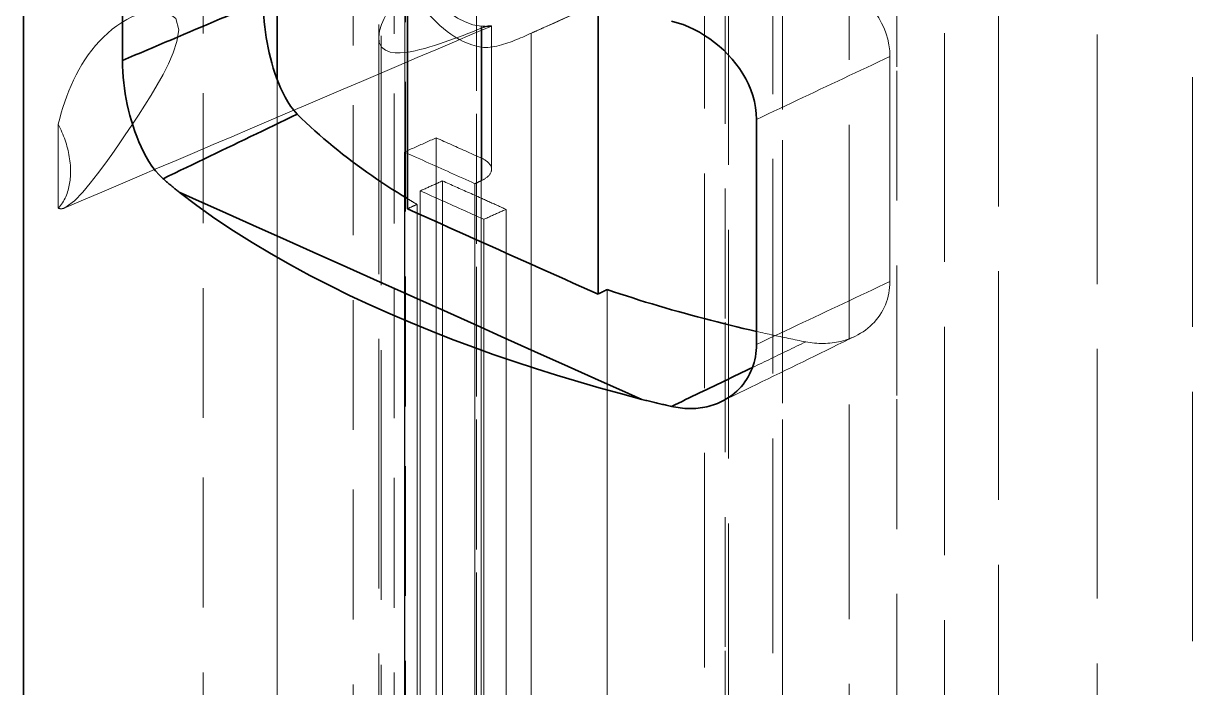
# Model space of a CAD drawing. Header units: millimetres. Extents: x 10 to 410, y 10 to 287.
# Drawn here: x 304.009 to 308.51, y 185.862 to 188.42 of the extents above; entities that cross this region are included whole.
import ezdxf

# ---------------------------------------------------------------- set-up
doc = ezdxf.new("R2010")
doc.units = ezdxf.units.MM
doc.linetypes.add('DASHED', pattern=[0.75, 0.5, -0.25])
doc.layers.add('HIDDEN', color=8, linetype='DASHED', lineweight=18)
doc.layers.add('VISIBLE', color=7, linetype='CONTINUOUS', lineweight=35)

msp = doc.modelspace()

# ---------------------------------------------------------------- linework, layer by layer
at = {"layer": 'HIDDEN'}
for points in [[(305.4804, 178.0663), (305.4804, 179.546), (305.4804, 181.0258), (305.4804, 182.5056), (305.4804, 183.9854), (305.4804, 185.4651), (305.4804, 186.9449), (305.4804, 188.4247), (305.4804, 189.9044), (305.4804, 191.3842), (305.4804, 192.864), (305.4804, 194.3437), (305.4804, 195.8235), (305.4804, 197.3033), (305.4804, 198.783), (305.4804, 200.2628), (305.4804, 201.7426), (305.4804, 203.2224), (305.4804, 204.7021), (305.4804, 206.1819), (305.4804, 207.6617), (305.4804, 209.1414), (305.4804, 210.6212), (305.4804, 212.101)], [(305.4368, 178.0211), (305.4368, 179.5009), (305.4368, 180.9807), (305.4368, 182.4604), (305.4368, 183.9402), (305.4368, 185.42), (305.4368, 186.8997), (305.4368, 188.3795), (305.4368, 189.8593), (305.4368, 191.339), (305.4368, 192.8188), (305.4368, 194.2986), (305.4368, 195.7784), (305.4368, 197.2581), (305.4368, 198.7379), (305.4368, 200.2177), (305.4368, 201.6974), (305.4368, 203.1772), (305.4368, 204.657), (305.4368, 206.1367), (305.4368, 207.6165), (305.4368, 209.0963), (305.4368, 210.576), (305.4368, 212.0558)], [(305.2787, 177.976), (305.2787, 179.4557), (305.2787, 180.9355), (305.2787, 182.4153), (305.2787, 183.895), (305.2787, 185.3748), (305.2787, 186.8546), (305.2787, 188.3343), (305.2787, 189.8141), (305.2787, 191.2939), (305.2787, 192.7737), (305.2787, 194.2534), (305.2787, 195.7332), (305.2787, 197.213), (305.2787, 198.6927), (305.2787, 200.1725), (305.2787, 201.6523), (305.2787, 203.132), (305.2787, 204.6118), (305.2787, 206.0916), (305.2787, 207.5713), (305.2787, 209.0511), (305.2787, 210.5309), (305.2787, 212.0107)], [(305.4773, 177.9773), (305.4773, 179.4571), (305.4773, 180.9368), (305.4773, 182.4166), (305.4773, 183.8964), (305.4773, 185.3762), (305.4773, 186.8559), (305.4773, 188.3357), (305.4773, 189.8155), (305.4773, 191.2952), (305.4773, 192.775), (305.4773, 194.2548), (305.4773, 195.7345), (305.4773, 197.2143), (305.4773, 198.6941), (305.4773, 200.1738), (305.4773, 201.6536), (305.4773, 203.1334), (305.4773, 204.6132), (305.4773, 206.0929), (305.4773, 207.5727), (305.4773, 209.0525), (305.4773, 210.5322), (305.4773, 212.012)], [(304.7013, 176.5424), (304.7013, 178.0222), (304.7013, 179.502), (304.7013, 180.9817), (304.7013, 182.4615), (304.7013, 183.9413), (304.7013, 185.4211), (304.7013, 186.9008), (304.7013, 188.3806), (304.7013, 189.8604), (304.7013, 191.3401), (304.7013, 192.8199), (304.7013, 194.2997), (304.7013, 195.7794), (304.7013, 197.2592), (304.7013, 198.739), (304.7013, 200.2187), (304.7013, 201.6985), (304.7013, 203.1783), (304.7013, 204.6581), (304.7013, 206.1378), (304.7013, 207.6176), (304.7013, 209.0974), (304.7013, 210.5771)], [(306.7108, 178.4316), (306.7108, 179.6962), (306.7108, 180.9607), (306.7108, 182.2252), (306.7108, 183.4898), (306.7108, 184.7543), (306.7108, 186.0188), (306.7108, 187.2833), (306.7108, 188.5479), (306.7108, 189.8124), (306.7108, 191.0769), (306.7108, 192.3415), (306.7108, 193.606), (306.7108, 194.8705), (306.7108, 196.1351), (306.7108, 197.3996), (306.7108, 198.6641), (306.7108, 199.9286), (306.7108, 201.1932), (306.7108, 202.4577), (306.7108, 203.7222), (306.7108, 204.9868), (306.7108, 206.2513), (306.7108, 207.5158)], [(307.3714, 178.1358), (307.3714, 179.4003), (307.3714, 180.6648), (307.3714, 181.9293), (307.3714, 183.1939), (307.3714, 184.4584), (307.3714, 185.7229), (307.3714, 186.9875), (307.3714, 188.252), (307.3714, 189.5165), (307.3714, 190.7811), (307.3714, 192.0456), (307.3714, 193.3101), (307.3714, 194.5746), (307.3714, 195.8392), (307.3714, 197.1037), (307.3714, 198.3682), (307.3714, 199.6328), (307.3714, 200.8973), (307.3714, 202.1618), (307.3714, 203.4264), (307.3714, 204.6909), (307.3714, 205.9554), (307.3714, 207.2199)], [(308.143, 179.4017), (308.143, 180.6124), (308.143, 181.8231), (308.143, 183.0338), (308.143, 184.2446), (308.143, 185.4553), (308.143, 186.666), (308.143, 187.8767), (308.143, 189.0874), (308.143, 190.2982), (308.143, 191.5089), (308.143, 192.7196), (308.143, 193.9303), (308.143, 195.1411), (308.143, 196.3518), (308.143, 197.5625), (308.143, 198.7732), (308.143, 199.9839), (308.143, 201.1947), (308.143, 202.4054), (308.143, 203.6161), (308.143, 204.8268), (308.143, 206.0375), (308.143, 207.2483)], [(308.51, 179.2373), (308.51, 180.448), (308.51, 181.6588), (308.51, 182.8695), (308.51, 184.0802), (308.51, 185.2909), (308.51, 186.5016), (308.51, 187.7124), (308.51, 188.9231), (308.51, 190.1338), (308.51, 191.3445), (308.51, 192.5552), (308.51, 193.766), (308.51, 194.9767), (308.51, 196.1874), (308.51, 197.3981), (308.51, 198.6088), (308.51, 199.8196), (308.51, 201.0303), (308.51, 202.241), (308.51, 203.4517), (308.51, 204.6624), (308.51, 205.8732), (308.51, 207.0839)], [(305.3776, 178.2295), (305.3776, 179.4402), (305.3776, 180.6509), (305.3776, 181.8617), (305.3776, 183.0724), (305.3776, 184.2831), (305.3776, 185.4938), (305.3776, 186.7045), (305.3776, 187.9153), (305.3776, 189.126), (305.3776, 190.3367), (305.3776, 191.5474), (305.3776, 192.7581), (305.3776, 193.9689), (305.3776, 195.1796), (305.3776, 196.3903), (305.3776, 197.601), (305.3776, 198.8117), (305.3776, 200.0225), (305.3776, 201.2332), (305.3776, 202.4439), (305.3776, 203.6546), (305.3776, 204.8653), (305.3776, 206.0761)], [(305.387, 206.0719), (305.387, 204.8612), (305.387, 203.6505), (305.387, 202.4397), (305.387, 201.229), (305.387, 200.0183), (305.387, 198.8076), (305.387, 197.5969), (305.387, 196.3861), (305.387, 195.1754), (305.387, 193.9647), (305.387, 192.754), (305.387, 191.5433), (305.387, 190.3325), (305.387, 189.1218), (305.387, 187.9111), (305.387, 186.7004), (305.387, 185.4897), (305.387, 184.2789), (305.387, 183.0682), (305.387, 181.8575), (305.387, 180.6468), (305.387, 179.4361), (305.387, 178.2253)], [(306.9315, 204.8631), (306.9315, 203.7869), (306.9315, 202.7107), (306.9315, 201.6345), (306.9315, 200.5583), (306.9315, 199.4821), (306.9315, 198.4059), (306.9315, 197.3297), (306.9315, 196.2535), (306.9315, 195.1774), (306.9315, 194.1012), (306.9315, 193.025), (306.9315, 191.9488), (306.9315, 190.8726), (306.9315, 189.7964), (306.9315, 188.7202), (306.9315, 187.644), (306.9315, 186.5678), (306.9315, 185.4916), (306.9315, 184.4154), (306.9315, 183.3392), (306.9315, 182.263), (306.9315, 181.1868), (306.9315, 180.1106)], [(307.1884, 179.9955), (307.1884, 181.0717), (307.1884, 182.1479), (307.1884, 183.2241), (307.1884, 184.3003), (307.1884, 185.3765), (307.1884, 186.4527), (307.1884, 187.5289), (307.1884, 188.6051), (307.1884, 189.6813), (307.1884, 190.7575), (307.1884, 191.8337), (307.1884, 192.9099), (307.1884, 193.9861), (307.1884, 195.0623), (307.1884, 196.1385), (307.1884, 197.2147), (307.1884, 198.2909), (307.1884, 199.3671), (307.1884, 200.4433), (307.1884, 201.5195), (307.1884, 202.5957), (307.1884, 203.6719), (307.1884, 204.7481)], [(306.6309, 204.7348), (306.6309, 203.6586), (306.6309, 202.5824), (306.6309, 201.5062), (306.6309, 200.43), (306.6309, 199.3538), (306.6309, 198.2776), (306.6309, 197.2014), (306.6309, 196.1252), (306.6309, 195.049), (306.6309, 193.9728), (306.6309, 192.8966), (306.6309, 191.8204), (306.6309, 190.7442), (306.6309, 189.668), (306.6309, 188.5918), (306.6309, 187.5157), (306.6309, 186.4395), (306.6309, 185.3633), (306.6309, 184.2871), (306.6309, 183.2109), (306.6309, 182.1347), (306.6309, 181.0585), (306.6309, 179.9823)], [(306.8947, 179.8641), (306.8947, 180.9403), (306.8947, 182.0165), (306.8947, 183.0927), (306.8947, 184.1689), (306.8947, 185.2451), (306.8947, 186.3213), (306.8947, 187.3975), (306.8947, 188.4737), (306.8947, 189.5499), (306.8947, 190.626), (306.8947, 191.7022), (306.8947, 192.7784), (306.8947, 193.8546), (306.8947, 194.9308), (306.8947, 196.007), (306.8947, 197.0832), (306.8947, 198.1594), (306.8947, 199.2356), (306.8947, 200.3118), (306.8947, 201.388), (306.8947, 202.4642), (306.8947, 203.5404), (306.8947, 204.6166)], [(306.9311, 178.2975), (306.9311, 179.4275), (306.9311, 180.5575), (306.9311, 181.6875), (306.9311, 182.8175), (306.9311, 183.9475), (306.9311, 185.0776), (306.9311, 186.2076), (306.9311, 187.3376), (306.9311, 188.4676), (306.9311, 189.5976), (306.9311, 190.7276), (306.9311, 191.8576), (306.9311, 192.9876), (306.9311, 194.1176), (306.9311, 195.2476), (306.9311, 196.3776), (306.9311, 197.5076), (306.9311, 198.6376), (306.9311, 199.7676), (306.9311, 200.8976), (306.9311, 202.0276), (306.9311, 203.1576), (306.9311, 204.2876)], [(306.7231, 204.1945), (306.7231, 203.0645), (306.7231, 201.9345), (306.7231, 200.8045), (306.7231, 199.6745), (306.7231, 198.5445), (306.7231, 197.4145), (306.7231, 196.2845), (306.7231, 195.1545), (306.7231, 194.0245), (306.7231, 192.8945), (306.7231, 191.7645), (306.7231, 190.6345), (306.7231, 189.5045), (306.7231, 188.3745), (306.7231, 187.2444), (306.7231, 186.1144), (306.7231, 184.9844), (306.7231, 183.8544), (306.7231, 182.7244), (306.7231, 181.5944), (306.7231, 180.4644), (306.7231, 179.3344), (306.7231, 178.2044)], [(307.7629, 177.9249), (307.7629, 179.0549), (307.7629, 180.1849), (307.7629, 181.315), (307.7629, 182.445), (307.7629, 183.575), (307.7629, 184.705), (307.7629, 185.835), (307.7629, 186.965), (307.7629, 188.095), (307.7629, 189.225), (307.7629, 190.355), (307.7629, 191.485), (307.7629, 192.615), (307.7629, 193.745), (307.7629, 194.875), (307.7629, 196.005), (307.7629, 197.135), (307.7629, 198.265), (307.7629, 199.395), (307.7629, 200.525), (307.7629, 201.6551), (307.7629, 202.7851), (307.7629, 203.9151)], [(307.5549, 203.8219), (307.5549, 202.6919), (307.5549, 201.5619), (307.5549, 200.4319), (307.5549, 199.3019), (307.5549, 198.1719), (307.5549, 197.0419), (307.5549, 195.9119), (307.5549, 194.7819), (307.5549, 193.6519), (307.5549, 192.5219), (307.5549, 191.3919), (307.5549, 190.2619), (307.5549, 189.1319), (307.5549, 188.0019), (307.5549, 186.8719), (307.5549, 185.7419), (307.5549, 184.6119), (307.5549, 183.4818), (307.5549, 182.3518), (307.5549, 181.2218), (307.5549, 180.0918), (307.5549, 178.9618), (307.5549, 177.8318)], [(305.7539, 185.2176), (305.7539, 185.806), (305.7539, 186.3944), (305.7539, 186.9828), (305.7539, 187.5712), (305.7539, 188.1596), (305.7539, 188.748), (305.7539, 189.3364), (305.7539, 189.9248), (305.7539, 190.5132), (305.7539, 191.1016), (305.7539, 191.69), (305.7539, 192.2784), (305.7539, 192.8668), (305.7539, 193.4552), (305.7539, 194.0436), (305.7539, 194.632), (305.7539, 195.2204), (305.7539, 195.8088), (305.7539, 196.3972), (305.7539, 196.9856), (305.7539, 197.574), (305.7539, 198.1624), (305.7539, 198.7508)], [(305.7711, 188.409), (305.7395, 188.4143), (305.7093, 188.425), (305.6808, 188.4399), (305.6544, 188.4581), (305.6299, 188.4789), (305.6074, 188.5017), (305.5868, 188.5263), (305.568, 188.5523), (305.5511, 188.5796), (305.5361, 188.608), (305.523, 188.6373), (305.5118, 188.6674), (305.5026, 188.6981), (305.4956, 188.7294), (305.491, 188.7612), (305.4889, 188.7932), (305.4896, 188.8253), (305.4936, 188.8571), (305.5013, 188.8883), (305.5133, 188.918), (305.5302, 188.9452), (305.5524, 188.9684), (305.5794, 188.9855)], [(306.8104, 188.9445), (306.8026, 188.9023), (306.7835, 188.8636), (306.7579, 188.8289), (306.7284, 188.7974), (306.6964, 188.7684), (306.6627, 188.7415), (306.6277, 188.7162), (306.5917, 188.6922), (306.5551, 188.6694), (306.5178, 188.6475), (306.4802, 188.6264), (306.4421, 188.606), (306.4038, 188.5861), (306.3652, 188.5667), (306.3265, 188.5477), (306.2875, 188.529), (306.2485, 188.5106), (306.2093, 188.4924), (306.1701, 188.4744), (306.1308, 188.4565), (306.0914, 188.4387), (306.052, 188.421), (306.0126, 188.4033)], [(305.3769, 188.3649), (305.3799, 188.3903), (305.3874, 188.4148), (305.3976, 188.4382), (305.4098, 188.4608), (305.4235, 188.4824), (305.4383, 188.5033), (305.4541, 188.5235), (305.4707, 188.543), (305.488, 188.5619), (305.5059, 188.5802), (305.5243, 188.598), (305.5432, 188.6153), (305.5626, 188.632), (305.5824, 188.6483), (305.6026, 188.6641), (305.6231, 188.6794), (305.6439, 188.6944), (305.665, 188.7089), (305.6864, 188.723), (305.708, 188.7367), (305.7299, 188.75), (305.752, 188.763), (305.7743, 188.7756)], [(306.0126, 188.4033), (306.0469, 188.4187), (306.0811, 188.434), (306.1154, 188.4494), (306.1497, 188.4647), (306.184, 188.48), (306.2182, 188.4954), (306.2525, 188.5107), (306.2868, 188.5261), (306.321, 188.5414), (306.3553, 188.5567), (306.3896, 188.5721), (306.4238, 188.5874), (306.4581, 188.6028), (306.4924, 188.6181), (306.5266, 188.6334), (306.5609, 188.6488), (306.5952, 188.6641), (306.6295, 188.6795), (306.6637, 188.6948), (306.698, 188.7102), (306.7323, 188.7255), (306.7665, 188.7408), (306.8008, 188.7562)], [(307.3449, 188.2921), (307.3439, 188.3144), (307.341, 188.3365), (307.3364, 188.3583), (307.3301, 188.3796), (307.3223, 188.4005), (307.313, 188.4207), (307.3025, 188.4404), (307.2908, 188.4593), (307.2779, 188.4775), (307.2641, 188.495), (307.2493, 188.5116), (307.2337, 188.5275), (307.2173, 188.5426), (307.2001, 188.5568), (307.1823, 188.5702), (307.1639, 188.5827), (307.1448, 188.5943), (307.1253, 188.6049), (307.1052, 188.6146), (307.0847, 188.6232), (307.0637, 188.6308), (307.0424, 188.6373), (307.0208, 188.6426)], [(305.7711, 188.3281), (305.7533, 188.3317), (305.7358, 188.3367), (305.7187, 188.3428), (305.7021, 188.3501), (305.6859, 188.3584), (305.6702, 188.3676), (305.655, 188.3776), (305.6403, 188.3882), (305.6261, 188.3996), (305.6124, 188.4115), (305.5992, 188.424), (305.5864, 188.4369), (305.5742, 188.4503), (305.5624, 188.4642), (305.5511, 188.4784), (305.5402, 188.493), (305.5299, 188.5079), (305.5199, 188.5231), (305.5105, 188.5386), (305.5015, 188.5544), (305.493, 188.5705), (305.4849, 188.5867), (305.4773, 188.6033)], [(305.4773, 177.9773), (305.4773, 178.4393), (305.4773, 178.9013), (305.4773, 179.3633), (305.4773, 179.8253), (305.4773, 180.2873), (305.4773, 180.7493), (305.4773, 181.2113), (305.4773, 181.6733), (305.4773, 182.1353), (305.4773, 182.5973), (305.4773, 183.0593), (305.4773, 183.5213), (305.4773, 183.9833), (305.4773, 184.4453), (305.4773, 184.9073), (305.4773, 185.3693), (305.4773, 185.8313), (305.4773, 186.2933), (305.4773, 186.7553), (305.4773, 187.2173), (305.4773, 187.6793), (305.4773, 188.1413), (305.4773, 188.6033)], [(304.1436, 188.0311), (304.1491, 188.053), (304.1551, 188.0747), (304.1616, 188.0963), (304.1687, 188.1177), (304.1763, 188.1389), (304.1844, 188.1599), (304.1931, 188.1807), (304.2025, 188.2012), (304.2125, 188.2214), (304.2231, 188.2413), (304.2344, 188.2608), (304.2464, 188.2798), (304.2591, 188.2984), (304.2726, 188.3165), (304.2868, 188.334), (304.3018, 188.3508), (304.3175, 188.367), (304.334, 188.3824), (304.3512, 188.3969), (304.3691, 188.4105), (304.3878, 188.4231), (304.4072, 188.4346), (304.4273, 188.4448)], [(304.4273, 188.4448), (304.4701, 188.4611), (304.515, 188.4696), (304.5604, 188.4652), (304.5965, 188.4386), (304.6073, 188.3947), (304.6005, 188.3495), (304.586, 188.306), (304.5675, 188.2641), (304.5467, 188.2233), (304.5244, 188.1832), (304.501, 188.1438), (304.4769, 188.1048), (304.4522, 188.0662), (304.427, 188.0279), (304.4014, 187.9899), (304.3754, 187.9521), (304.3491, 187.9146), (304.3223, 187.8774), (304.295, 187.8407), (304.2669, 187.8045), (304.2375, 187.7693), (304.2059, 187.7361), (304.1689, 187.7094)], [(304.1689, 187.7094), (304.2403, 187.7398), (304.3117, 187.7702), (304.3831, 187.8007), (304.4545, 187.8311), (304.5259, 187.8616), (304.5973, 187.892), (304.6686, 187.9224), (304.74, 187.9529), (304.8114, 187.9833), (304.8828, 188.0137), (304.9542, 188.0442), (305.0256, 188.0746), (305.097, 188.105), (305.1684, 188.1355), (305.2398, 188.1659), (305.3112, 188.1963), (305.3825, 188.2268), (305.4539, 188.2572), (305.5253, 188.2876), (305.5967, 188.3181), (305.6681, 188.3485), (305.7395, 188.3789), (305.8109, 188.4094)], [(305.7743, 188.402), (305.7562, 188.3948), (305.7382, 188.3876), (305.7201, 188.3805), (305.7019, 188.3735), (305.6837, 188.3666), (305.6655, 188.3599), (305.6472, 188.3532), (305.6289, 188.3468), (305.6105, 188.3405), (305.592, 188.3345), (305.5734, 188.3288), (305.5547, 188.3234), (305.5359, 188.3184), (305.517, 188.314), (305.4979, 188.3102), (305.4787, 188.3074), (305.4593, 188.3058), (305.4399, 188.306), (305.4207, 188.3089), (305.4026, 188.3159), (305.3879, 188.3284), (305.3793, 188.3457), (305.3769, 188.3649)], [(305.7711, 188.409), (305.7728, 188.4088), (305.7745, 188.4087), (305.7763, 188.4086), (305.778, 188.4085), (305.7797, 188.4084), (305.7815, 188.4083), (305.7832, 188.4082), (305.785, 188.4082), (305.7867, 188.4081), (305.7884, 188.408), (305.7902, 188.408), (305.7919, 188.408), (305.7936, 188.4079), (305.7954, 188.4079), (305.7971, 188.4079), (305.7988, 188.408), (305.8006, 188.408), (305.8023, 188.4081), (305.8041, 188.4082), (305.8058, 188.4084), (305.8075, 188.4086), (305.8092, 188.4089), (305.8109, 188.4094)], [(305.7711, 187.9014), (305.7711, 187.9235), (305.7711, 187.9456), (305.7711, 187.9676), (305.7711, 187.9897), (305.7711, 188.0118), (305.7711, 188.0338), (305.7711, 188.0559), (305.7711, 188.078), (305.7711, 188.1), (305.7711, 188.1221), (305.7711, 188.1442), (305.7711, 188.1662), (305.7711, 188.1883), (305.7711, 188.2104), (305.7711, 188.2324), (305.7711, 188.2545), (305.7711, 188.2766), (305.7711, 188.2986), (305.7711, 188.3207), (305.7711, 188.3428), (305.7711, 188.3648), (305.7711, 188.3869), (305.7711, 188.409)], [(305.8116, 188.41), (305.8101, 188.4106), (305.8085, 188.4107), (305.8068, 188.4107), (305.8051, 188.4106), (305.8034, 188.4104), (305.8017, 188.4102), (305.8001, 188.4099), (305.7984, 188.4096), (305.7967, 188.4093), (305.7951, 188.4089), (305.7935, 188.4085), (305.7918, 188.4081), (305.7902, 188.4076), (305.7886, 188.4071), (305.787, 188.4066), (305.7854, 188.4061), (305.7838, 188.4056), (305.7822, 188.405), (305.7806, 188.4045), (305.779, 188.4039), (305.7774, 188.4033), (305.7758, 188.4027), (305.7743, 188.402)], [(305.7743, 187.8153), (305.7743, 187.8408), (305.7743, 187.8663), (305.7743, 187.8918), (305.7743, 187.9173), (305.7743, 187.9428), (305.7743, 187.9683), (305.7743, 187.9939), (305.7743, 188.0194), (305.7743, 188.0449), (305.7743, 188.0704), (305.7743, 188.0959), (305.7743, 188.1214), (305.7743, 188.1469), (305.7743, 188.1724), (305.7743, 188.1979), (305.7743, 188.2235), (305.7743, 188.249), (305.7743, 188.2745), (305.7743, 188.3), (305.7743, 188.3255), (305.7743, 188.351), (305.7743, 188.3765), (305.7743, 188.402)], [(305.8109, 188.4094), (305.8109, 188.4094), (305.811, 188.4094), (305.811, 188.4094), (305.811, 188.4094), (305.8111, 188.4095), (305.8111, 188.4095), (305.8112, 188.4095), (305.8112, 188.4095), (305.8112, 188.4095), (305.8113, 188.4096), (305.8113, 188.4096), (305.8113, 188.4096), (305.8114, 188.4096), (305.8114, 188.4097), (305.8114, 188.4097), (305.8115, 188.4097), (305.8115, 188.4097), (305.8115, 188.4098), (305.8115, 188.4098), (305.8116, 188.4098), (305.8116, 188.4099), (305.8116, 188.4099), (305.8116, 188.41)], [(305.8116, 187.8576), (305.8116, 187.8816), (305.8116, 187.9057), (305.8116, 187.9297), (305.8116, 187.9537), (305.8116, 187.9777), (305.8116, 188.0017), (305.8116, 188.0257), (305.8116, 188.0497), (305.8116, 188.0738), (305.8116, 188.0978), (305.8116, 188.1218), (305.8116, 188.1458), (305.8116, 188.1698), (305.8116, 188.1938), (305.8116, 188.2178), (305.8116, 188.2419), (305.8116, 188.2659), (305.8116, 188.2899), (305.8116, 188.3139), (305.8116, 188.3379), (305.8116, 188.3619), (305.8116, 188.3859), (305.8116, 188.41)], [(306.0126, 188.4033), (306.0105, 188.4024), (306.0083, 188.4014), (306.0062, 188.4005), (306.0041, 188.3995), (306.0019, 188.3986), (305.9998, 188.3976), (305.9977, 188.3966), (305.9955, 188.3957), (305.9934, 188.3947), (305.9912, 188.3938), (305.9891, 188.3928), (305.987, 188.3919), (305.9848, 188.3909), (305.9827, 188.39), (305.9806, 188.389), (305.9784, 188.388), (305.9763, 188.3871), (305.9742, 188.3861), (305.972, 188.3852), (305.9699, 188.3842), (305.9677, 188.3833), (305.9656, 188.3823), (305.9635, 188.3814)], [(305.7711, 188.3281), (305.7798, 188.3271), (305.7886, 188.3268), (305.7974, 188.327), (305.8061, 188.3278), (305.8148, 188.3289), (305.8235, 188.3304), (305.8321, 188.3321), (305.8406, 188.3342), (305.8491, 188.3364), (305.8575, 188.3389), (305.8659, 188.3416), (305.8742, 188.3444), (305.8825, 188.3473), (305.8907, 188.3504), (305.8989, 188.3536), (305.9071, 188.3569), (305.9152, 188.3602), (305.9233, 188.3637), (305.9313, 188.3671), (305.9394, 188.3707), (305.9474, 188.3742), (305.9555, 188.3778), (305.9635, 188.3814)], [(305.9635, 177.8443), (305.9635, 178.3024), (305.9635, 178.7605), (305.9635, 179.2187), (305.9635, 179.6768), (305.9635, 180.1349), (305.9635, 180.5931), (305.9635, 181.0512), (305.9635, 181.5093), (305.9635, 181.9675), (305.9635, 182.4256), (305.9635, 182.8838), (305.9635, 183.3419), (305.9635, 183.8), (305.9635, 184.2582), (305.9635, 184.7163), (305.9635, 185.1744), (305.9635, 185.6326), (305.9635, 186.0907), (305.9635, 186.5488), (305.9635, 187.007), (305.9635, 187.4651), (305.9635, 187.9232), (305.9635, 188.3814)], [(305.7711, 187.7467), (305.7711, 187.772), (305.7711, 187.7973), (305.7711, 187.8226), (305.7711, 187.8478), (305.7711, 187.8731), (305.7711, 187.8984), (305.7711, 187.9237), (305.7711, 187.949), (305.7711, 187.9742), (305.7711, 187.9995), (305.7711, 188.0248), (305.7711, 188.0501), (305.7711, 188.0753), (305.7711, 188.1006), (305.7711, 188.1259), (305.7711, 188.1512), (305.7711, 188.1765), (305.7711, 188.2017), (305.7711, 188.227), (305.7711, 188.2523), (305.7711, 188.2776), (305.7711, 188.3028), (305.7711, 188.3281)], [(306.8311, 188.0498), (306.8535, 188.0603), (306.8758, 188.0709), (306.8981, 188.0814), (306.9205, 188.0919), (306.9428, 188.1025), (306.9652, 188.113), (306.9875, 188.1235), (307.0098, 188.1341), (307.0322, 188.1446), (307.0545, 188.1552), (307.0768, 188.1657), (307.0992, 188.1762), (307.1215, 188.1868), (307.1438, 188.1973), (307.1662, 188.2078), (307.1885, 188.2184), (307.2109, 188.2289), (307.2332, 188.2394), (307.2555, 188.25), (307.2779, 188.2605), (307.3002, 188.2711), (307.3225, 188.2816), (307.3449, 188.2921)], [(307.3449, 187.4258), (307.3449, 187.4635), (307.3449, 187.5011), (307.3449, 187.5388), (307.3449, 187.5765), (307.3449, 187.6141), (307.3449, 187.6518), (307.3449, 187.6895), (307.3449, 187.7271), (307.3449, 187.7648), (307.3449, 187.8025), (307.3449, 187.8401), (307.3449, 187.8778), (307.3449, 187.9155), (307.3449, 187.9531), (307.3449, 187.9908), (307.3449, 188.0285), (307.3449, 188.0661), (307.3449, 188.1038), (307.3449, 188.1415), (307.3449, 188.1791), (307.3449, 188.2168), (307.3449, 188.2545), (307.3449, 188.2921)], [(304.9861, 178.0542), (304.9861, 178.4955), (304.9861, 178.9367), (304.9861, 179.378), (304.9861, 179.8192), (304.9861, 180.2605), (304.9861, 180.7017), (304.9861, 181.143), (304.9861, 181.5842), (304.9861, 182.0255), (304.9861, 182.4667), (304.9861, 182.908), (304.9861, 183.3492), (304.9861, 183.7905), (304.9861, 184.2317), (304.9861, 184.673), (304.9861, 185.1142), (304.9861, 185.5555), (304.9861, 185.9967), (304.9861, 186.438), (304.9861, 186.8792), (304.9861, 187.3205), (304.9861, 187.7617), (304.9861, 188.203)], [(304.1436, 187.7084), (304.1436, 187.7224), (304.1436, 187.7365), (304.1436, 187.7505), (304.1436, 187.7645), (304.1436, 187.7786), (304.1436, 187.7926), (304.1436, 187.8066), (304.1436, 187.8206), (304.1436, 187.8347), (304.1436, 187.8487), (304.1436, 187.8627), (304.1436, 187.8768), (304.1436, 187.8908), (304.1436, 187.9048), (304.1436, 187.9189), (304.1436, 187.9329), (304.1436, 187.9469), (304.1436, 187.961), (304.1436, 187.975), (304.1436, 187.989), (304.1436, 188.0031), (304.1436, 188.0171), (304.1436, 188.0311)], [(304.1436, 188.0311), (304.1474, 188.0238), (304.151, 188.0163), (304.1545, 188.0088), (304.1578, 188.0012), (304.161, 187.9936), (304.164, 187.9859), (304.1669, 187.9781), (304.1697, 187.9703), (304.1723, 187.9625), (304.1747, 187.9546), (304.177, 187.9466), (304.1791, 187.9386), (304.1811, 187.9306), (304.1829, 187.9225), (304.1845, 187.9144), (304.186, 187.9062), (304.1872, 187.8981), (304.1883, 187.8898), (304.1893, 187.8816), (304.19, 187.8734), (304.1905, 187.8651), (304.1908, 187.8568), (304.1909, 187.8486)], [(305.4758, 187.9241), (305.4811, 187.9265), (305.4865, 187.9289), (305.4918, 187.9313), (305.4971, 187.9336), (305.5024, 187.936), (305.5077, 187.9384), (305.5131, 187.9408), (305.5184, 187.9432), (305.5237, 187.9455), (305.529, 187.9479), (305.5343, 187.9503), (305.5397, 187.9527), (305.545, 187.9551), (305.5503, 187.9575), (305.5556, 187.9598), (305.5609, 187.9622), (305.5663, 187.9646), (305.5716, 187.967), (305.5769, 187.9694), (305.5822, 187.9717), (305.5875, 187.9741), (305.5929, 187.9765), (305.5982, 187.9789)], [(305.5982, 182.1002), (305.5982, 182.3558), (305.5982, 182.6114), (305.5982, 182.867), (305.5982, 183.1226), (305.5982, 183.3782), (305.5982, 183.6337), (305.5982, 183.8893), (305.5982, 184.1449), (305.5982, 184.4005), (305.5982, 184.6561), (305.5982, 184.9117), (305.5982, 185.1673), (305.5982, 185.4229), (305.5982, 185.6785), (305.5982, 185.9341), (305.5982, 186.1897), (305.5982, 186.4453), (305.5982, 186.7009), (305.5982, 186.9565), (305.5982, 187.2121), (305.5982, 187.4677), (305.5982, 187.7233), (305.5982, 187.9789)], [(305.5982, 187.9789), (305.6057, 187.9755), (305.6132, 187.9722), (305.6207, 187.9688), (305.6282, 187.9654), (305.6358, 187.9621), (305.6433, 187.9587), (305.6508, 187.9553), (305.6583, 187.952), (305.6658, 187.9486), (305.6733, 187.9452), (305.6809, 187.9418), (305.6884, 187.9385), (305.6959, 187.9351), (305.7034, 187.9317), (305.7109, 187.9284), (305.7185, 187.925), (305.726, 187.9216), (305.7335, 187.9183), (305.741, 187.9149), (305.7485, 187.9115), (305.756, 187.9082), (305.7636, 187.9048), (305.7711, 187.9014)], [(305.4758, 182.0454), (305.4758, 182.301), (305.4758, 182.5566), (305.4758, 182.8122), (305.4758, 183.0678), (305.4758, 183.3234), (305.4758, 183.579), (305.4758, 183.8346), (305.4758, 184.0902), (305.4758, 184.3458), (305.4758, 184.6014), (305.4758, 184.857), (305.4758, 185.1126), (305.4758, 185.3681), (305.4758, 185.6237), (305.4758, 185.8793), (305.4758, 186.1349), (305.4758, 186.3905), (305.4758, 186.6461), (305.4758, 186.9017), (305.4758, 187.1573), (305.4758, 187.4129), (305.4758, 187.6685), (305.4758, 187.9241)], [(305.4758, 187.9241), (305.4876, 187.9188), (305.4994, 187.9135), (305.5113, 187.9082), (305.5231, 187.9029), (305.5349, 187.8976), (305.5467, 187.8924), (305.5585, 187.8871), (305.5703, 187.8818), (305.5822, 187.8765), (305.594, 187.8712), (305.6058, 187.8659), (305.6176, 187.8606), (305.6294, 187.8553), (305.6412, 187.85), (305.6531, 187.8447), (305.6649, 187.8394), (305.6767, 187.8341), (305.6885, 187.8288), (305.7003, 187.8236), (305.7121, 187.8183), (305.724, 187.813), (305.7358, 187.8077), (305.7476, 187.8024)], [(305.8116, 187.8576), (305.8115, 187.8604), (305.8111, 187.8631), (305.8104, 187.8657), (305.8095, 187.8683), (305.8084, 187.8708), (305.8071, 187.8732), (305.8057, 187.8755), (305.8041, 187.8778), (305.8024, 187.8799), (305.8005, 187.8819), (305.7986, 187.8838), (305.7966, 187.8857), (305.7945, 187.8875), (305.7923, 187.8892), (305.7901, 187.8908), (305.7879, 187.8923), (305.7856, 187.8938), (305.7832, 187.8952), (305.7809, 187.8966), (305.7785, 187.8979), (305.776, 187.8991), (305.7736, 187.9003), (305.7711, 187.9014)], [(304.1909, 187.8486), (304.1909, 187.842), (304.1906, 187.8354), (304.1903, 187.8288), (304.1898, 187.8222), (304.1891, 187.8157), (304.1883, 187.8091), (304.1873, 187.8026), (304.1861, 187.7961), (304.1848, 187.7897), (304.1832, 187.7833), (304.1815, 187.7769), (304.1796, 187.7706), (304.1775, 187.7644), (304.1751, 187.7582), (304.1726, 187.7521), (304.1698, 187.7461), (304.1668, 187.7403), (304.1635, 187.7345), (304.1601, 187.729), (304.1563, 187.7235), (304.1523, 187.7183), (304.1481, 187.7132), (304.1436, 187.7084)], [(305.7743, 187.8153), (305.7731, 187.8147), (305.772, 187.8142), (305.7708, 187.8136), (305.7696, 187.8131), (305.7685, 187.8125), (305.7673, 187.8119), (305.7661, 187.8114), (305.765, 187.8108), (305.7638, 187.8103), (305.7627, 187.8097), (305.7615, 187.8091), (305.7603, 187.8086), (305.7592, 187.808), (305.758, 187.8075), (305.7569, 187.8069), (305.7557, 187.8063), (305.7545, 187.8058), (305.7534, 187.8052), (305.7522, 187.8046), (305.7511, 187.8041), (305.7499, 187.8035), (305.7487, 187.8029), (305.7476, 187.8024)], [(305.7743, 187.8153), (305.7766, 187.8164), (305.7789, 187.8176), (305.7812, 187.8188), (305.7834, 187.8201), (305.7856, 187.8215), (305.7878, 187.8229), (305.7899, 187.8243), (305.792, 187.8258), (305.794, 187.8274), (305.796, 187.8291), (305.798, 187.8308), (305.7998, 187.8326), (305.8016, 187.8345), (305.8033, 187.8364), (305.8048, 187.8385), (305.8063, 187.8406), (305.8076, 187.8428), (305.8088, 187.8451), (305.8097, 187.8475), (305.8105, 187.85), (305.8111, 187.8525), (305.8115, 187.855), (305.8116, 187.8576)], [(305.537, 187.7749), (305.5407, 187.7766), (305.5444, 187.7782), (305.5482, 187.7799), (305.5519, 187.7816), (305.5556, 187.7832), (305.5593, 187.7849), (305.5631, 187.7866), (305.5668, 187.7882), (305.5705, 187.7899), (305.5742, 187.7916), (305.5779, 187.7932), (305.5817, 187.7949), (305.5854, 187.7966), (305.5891, 187.7982), (305.5928, 187.7999), (305.5966, 187.8016), (305.6003, 187.8032), (305.604, 187.8049), (305.6077, 187.8066), (305.6115, 187.8082), (305.6152, 187.8099), (305.6189, 187.8116), (305.6226, 187.8132)], [(305.537, 182.2056), (305.537, 182.4477), (305.537, 182.6899), (305.537, 182.932), (305.537, 183.1741), (305.537, 183.4163), (305.537, 183.6584), (305.537, 183.9006), (305.537, 184.1427), (305.537, 184.3849), (305.537, 184.627), (305.537, 184.8692), (305.537, 185.1113), (305.537, 185.3534), (305.537, 185.5956), (305.537, 185.8377), (305.537, 186.0799), (305.537, 186.322), (305.537, 186.5642), (305.537, 186.8063), (305.537, 187.0485), (305.537, 187.2906), (305.537, 187.5327), (305.537, 187.7749)], [(305.537, 187.7749), (305.5476, 187.7701), (305.5583, 187.7654), (305.5689, 187.7606), (305.5795, 187.7558), (305.5902, 187.7511), (305.6008, 187.7463), (305.6114, 187.7415), (305.6221, 187.7368), (305.6327, 187.732), (305.6434, 187.7272), (305.654, 187.7225), (305.6646, 187.7177), (305.6753, 187.7129), (305.6859, 187.7082), (305.6965, 187.7034), (305.7072, 187.6987), (305.7178, 187.6939), (305.7284, 187.6891), (305.7391, 187.6844), (305.7497, 187.6796), (305.7604, 187.6748), (305.771, 187.6701), (305.7816, 187.6653)], [(305.6226, 182.2439), (305.6226, 182.4861), (305.6226, 182.7282), (305.6226, 182.9703), (305.6226, 183.2125), (305.6226, 183.4546), (305.6226, 183.6968), (305.6226, 183.9389), (305.6226, 184.1811), (305.6226, 184.4232), (305.6226, 184.6654), (305.6226, 184.9075), (305.6226, 185.1496), (305.6226, 185.3918), (305.6226, 185.6339), (305.6226, 185.8761), (305.6226, 186.1182), (305.6226, 186.3604), (305.6226, 186.6025), (305.6226, 186.8447), (305.6226, 187.0868), (305.6226, 187.3289), (305.6226, 187.5711), (305.6226, 187.8132)], [(305.6226, 187.8132), (305.6291, 187.8103), (305.6355, 187.8074), (305.642, 187.8046), (305.6485, 187.8017), (305.6549, 187.7988), (305.6614, 187.7959), (305.6678, 187.793), (305.6743, 187.7901), (305.6807, 187.7872), (305.6872, 187.7843), (305.6936, 187.7814), (305.7001, 187.7785), (305.7065, 187.7756), (305.713, 187.7728), (305.7194, 187.7699), (305.7259, 187.767), (305.7324, 187.7641), (305.7388, 187.7612), (305.7453, 187.7583), (305.7517, 187.7554), (305.7582, 187.7525), (305.7646, 187.7496), (305.7711, 187.7467)], [(305.7476, 181.9237), (305.7476, 182.1793), (305.7476, 182.4349), (305.7476, 182.6904), (305.7476, 182.946), (305.7476, 183.2016), (305.7476, 183.4572), (305.7476, 183.7128), (305.7476, 183.9684), (305.7476, 184.224), (305.7476, 184.4796), (305.7476, 184.7352), (305.7476, 184.9908), (305.7476, 185.2464), (305.7476, 185.502), (305.7476, 185.7576), (305.7476, 186.0132), (305.7476, 186.2688), (305.7476, 186.5244), (305.7476, 186.78), (305.7476, 187.0356), (305.7476, 187.2912), (305.7476, 187.5468), (305.7476, 187.8024)], [(305.4872, 187.7449), (305.4889, 187.7439), (305.4905, 187.7429), (305.4921, 187.7419), (305.4937, 187.741), (305.4953, 187.74), (305.4969, 187.739), (305.4985, 187.738), (305.5002, 187.7371), (305.5018, 187.7361), (305.5034, 187.7351), (305.505, 187.7342), (305.5066, 187.7332), (305.5083, 187.7322), (305.5099, 187.7313), (305.5115, 187.7303), (305.5131, 187.7293), (305.5147, 187.7284), (305.5164, 187.7274), (305.518, 187.7264), (305.5196, 187.7255), (305.5212, 187.7245), (305.5229, 187.7236), (305.5245, 187.7226)], [(305.7711, 182.1774), (305.7711, 182.4196), (305.7711, 182.6617), (305.7711, 182.9039), (305.7711, 183.146), (305.7711, 183.3881), (305.7711, 183.6303), (305.7711, 183.8724), (305.7711, 184.1146), (305.7711, 184.3567), (305.7711, 184.5989), (305.7711, 184.841), (305.7711, 185.0832), (305.7711, 185.3253), (305.7711, 185.5674), (305.7711, 185.8096), (305.7711, 186.0517), (305.7711, 186.2939), (305.7711, 186.536), (305.7711, 186.7782), (305.7711, 187.0203), (305.7711, 187.2625), (305.7711, 187.5046), (305.7711, 187.7467)], [(305.7711, 187.7467), (305.7753, 187.7449), (305.7794, 187.743), (305.7836, 187.7411), (305.7878, 187.7392), (305.792, 187.7374), (305.7962, 187.7355), (305.8004, 187.7336), (305.8045, 187.7317), (305.8087, 187.7299), (305.8129, 187.728), (305.8171, 187.7261), (305.8213, 187.7243), (305.8255, 187.7224), (305.8296, 187.7205), (305.8338, 187.7186), (305.838, 187.7168), (305.8422, 187.7149), (305.8464, 187.713), (305.8506, 187.7111), (305.8547, 187.7093), (305.8589, 187.7074), (305.8631, 187.7055), (305.8673, 187.7036)], [(304.1689, 187.7094), (304.1679, 187.7089), (304.1668, 187.7085), (304.1657, 187.7081), (304.1647, 187.7078), (304.1636, 187.7074), (304.1625, 187.7071), (304.1614, 187.7068), (304.1603, 187.7066), (304.1591, 187.7064), (304.158, 187.7062), (304.1569, 187.7061), (304.1558, 187.706), (304.1546, 187.706), (304.1535, 187.706), (304.1523, 187.706), (304.1512, 187.7061), (304.1501, 187.7063), (304.149, 187.7065), (304.1479, 187.7068), (304.1468, 187.7071), (304.1457, 187.7075), (304.1446, 187.7079), (304.1436, 187.7084)], [(305.4872, 187.7057), (305.4889, 187.7065), (305.4905, 187.7072), (305.4921, 187.7079), (305.4937, 187.7087), (305.4953, 187.7094), (305.497, 187.7101), (305.4986, 187.7109), (305.5002, 187.7116), (305.5018, 187.7123), (305.5034, 187.7131), (305.5051, 187.7138), (305.5067, 187.7145), (305.5083, 187.7153), (305.5099, 187.716), (305.5115, 187.7167), (305.5132, 187.7175), (305.5148, 187.7182), (305.5164, 187.7189), (305.518, 187.7197), (305.5196, 187.7204), (305.5213, 187.7211), (305.5229, 187.7219), (305.5245, 187.7226)], [(305.5245, 177.9324), (305.5245, 178.3581), (305.5245, 178.7837), (305.5245, 179.2094), (305.5245, 179.6351), (305.5245, 180.0607), (305.5245, 180.4864), (305.5245, 180.912), (305.5245, 181.3377), (305.5245, 181.7634), (305.5245, 182.189), (305.5245, 182.6147), (305.5245, 183.0403), (305.5245, 183.466), (305.5245, 183.8917), (305.5245, 184.3173), (305.5245, 184.743), (305.5245, 185.1686), (305.5245, 185.5943), (305.5245, 186.02), (305.5245, 186.4456), (305.5245, 186.8713), (305.5245, 187.2969), (305.5245, 187.7226)], [(305.7816, 187.6653), (305.7854, 187.667), (305.7891, 187.6686), (305.7928, 187.6703), (305.7965, 187.672), (305.8003, 187.6736), (305.804, 187.6753), (305.8077, 187.677), (305.8114, 187.6786), (305.8152, 187.6803), (305.8189, 187.682), (305.8226, 187.6836), (305.8263, 187.6853), (305.83, 187.687), (305.8338, 187.6886), (305.8375, 187.6903), (305.8412, 187.692), (305.8449, 187.6936), (305.8487, 187.6953), (305.8524, 187.697), (305.8561, 187.6986), (305.8598, 187.7003), (305.8636, 187.702), (305.8673, 187.7036)], [(305.8673, 182.1343), (305.8673, 182.3765), (305.8673, 182.6186), (305.8673, 182.8608), (305.8673, 183.1029), (305.8673, 183.3451), (305.8673, 183.5872), (305.8673, 183.8293), (305.8673, 184.0715), (305.8673, 184.3136), (305.8673, 184.5558), (305.8673, 184.7979), (305.8673, 185.0401), (305.8673, 185.2822), (305.8673, 185.5243), (305.8673, 185.7665), (305.8673, 186.0086), (305.8673, 186.2508), (305.8673, 186.4929), (305.8673, 186.7351), (305.8673, 186.9772), (305.8673, 187.2194), (305.8673, 187.4615), (305.8673, 187.7036)], [(305.7816, 182.096), (305.7816, 182.3381), (305.7816, 182.5803), (305.7816, 182.8224), (305.7816, 183.0646), (305.7816, 183.3067), (305.7816, 183.5489), (305.7816, 183.791), (305.7816, 184.0331), (305.7816, 184.2753), (305.7816, 184.5174), (305.7816, 184.7596), (305.7816, 185.0017), (305.7816, 185.2439), (305.7816, 185.486), (305.7816, 185.7281), (305.7816, 185.9703), (305.7816, 186.2124), (305.7816, 186.4546), (305.7816, 186.6967), (305.7816, 186.9389), (305.7816, 187.181), (305.7816, 187.4232), (305.7816, 187.6653)], [(306.8311, 187.1834), (306.8535, 187.194), (306.8758, 187.2045), (306.8981, 187.2151), (306.9205, 187.2256), (306.9428, 187.2361), (306.9652, 187.2467), (306.9875, 187.2572), (307.0098, 187.2677), (307.0322, 187.2783), (307.0545, 187.2888), (307.0768, 187.2994), (307.0992, 187.3099), (307.1215, 187.3204), (307.1438, 187.331), (307.1662, 187.3415), (307.1885, 187.352), (307.2109, 187.3626), (307.2332, 187.3731), (307.2555, 187.3836), (307.2779, 187.3942), (307.3002, 187.4047), (307.3225, 187.4153), (307.3449, 187.4258)], [(307.2118, 187.2155), (307.2219, 187.2208), (307.2318, 187.2264), (307.2415, 187.2326), (307.2508, 187.2391), (307.2598, 187.2461), (307.2685, 187.2535), (307.2769, 187.2614), (307.2848, 187.2696), (307.2923, 187.2782), (307.2994, 187.2871), (307.306, 187.2964), (307.3122, 187.3061), (307.3178, 187.316), (307.323, 187.3262), (307.3276, 187.3366), (307.3317, 187.3473), (307.3352, 187.3582), (307.3382, 187.3692), (307.3406, 187.3804), (307.3425, 187.3916), (307.3438, 187.403), (307.3446, 187.4144), (307.3449, 187.4258)], [(306.2562, 177.6047), (306.2562, 178.0303), (306.2562, 178.456), (306.2562, 178.8817), (306.2562, 179.3073), (306.2562, 179.733), (306.2562, 180.1586), (306.2562, 180.5843), (306.2562, 181.01), (306.2562, 181.4356), (306.2562, 181.8613), (306.2562, 182.2869), (306.2562, 182.7126), (306.2562, 183.1383), (306.2562, 183.5639), (306.2562, 183.9896), (306.2562, 184.4152), (306.2562, 184.8409), (306.2562, 185.2666), (306.2562, 185.6922), (306.2562, 186.1179), (306.2562, 186.5435), (306.2562, 186.9692), (306.2562, 187.3949)], [(306.8311, 187.2335), (306.8393, 187.2317), (306.8476, 187.2298), (306.8558, 187.228), (306.864, 187.2262), (306.8723, 187.2243), (306.8805, 187.2225), (306.8887, 187.2207), (306.897, 187.2189), (306.9052, 187.2172), (306.9134, 187.2154), (306.9217, 187.2136), (306.9299, 187.2119), (306.9382, 187.2102), (306.9464, 187.2084), (306.9547, 187.2067), (306.9629, 187.205), (306.9712, 187.2033), (306.9795, 187.2017), (306.9877, 187.2), (306.996, 187.1983), (307.0042, 187.1967), (307.0125, 187.195), (307.0208, 187.1934)], [(307.2118, 187.2155), (307.1894, 187.2046), (307.167, 187.1936), (307.1446, 187.1827), (307.1222, 187.1717), (307.0998, 187.1608), (307.0775, 187.1499), (307.0551, 187.1389), (307.0327, 187.128), (307.0103, 187.117), (306.9879, 187.1061), (306.9655, 187.0951), (306.9432, 187.0842), (306.9208, 187.0733), (306.8984, 187.0623), (306.876, 187.0514), (306.8536, 187.0404), (306.8312, 187.0295), (306.8088, 187.0185), (306.7865, 187.0076), (306.7641, 186.9967), (306.7417, 186.9857), (306.7193, 186.9748), (306.6969, 186.9638)], [(306.8158, 187.0949), (306.8247, 187.0991), (306.8336, 187.1034), (306.8425, 187.1077), (306.8515, 187.112), (306.8604, 187.1163), (306.8693, 187.1206), (306.8782, 187.1248), (306.8871, 187.1291), (306.896, 187.1334), (306.9049, 187.1377), (306.9138, 187.142), (306.9227, 187.1463), (306.9317, 187.1505), (306.9406, 187.1548), (306.9495, 187.1591), (306.9584, 187.1634), (306.9673, 187.1677), (306.9762, 187.172), (306.9851, 187.1763), (306.994, 187.1805), (307.003, 187.1848), (307.0119, 187.1891), (307.0208, 187.1934)], [(307.0208, 187.1934), (307.0291, 187.1919), (307.0375, 187.1905), (307.046, 187.1894), (307.0544, 187.1885), (307.0629, 187.1878), (307.0714, 187.1874), (307.0799, 187.1871), (307.0884, 187.1871), (307.0969, 187.1873), (307.1054, 187.1878), (307.1139, 187.1885), (307.1224, 187.1894), (307.1308, 187.1905), (307.1392, 187.1919), (307.1475, 187.1936), (307.1558, 187.1954), (307.1641, 187.1976), (307.1722, 187.1999), (307.1803, 187.2026), (307.1883, 187.2054), (307.1962, 187.2085), (307.2041, 187.2119), (307.2118, 187.2155)]]:
    msp.add_lwpolyline(points, dxfattribs=at)
at = {"layer": 'VISIBLE'}
for points in [[(304.0092, 176.5424), (304.0092, 178.0222), (304.0092, 179.502), (304.0092, 180.9817), (304.0092, 182.4615), (304.0092, 183.9413), (304.0092, 185.4211), (304.0092, 186.9008), (304.0092, 188.3806), (304.0092, 189.8604), (304.0092, 191.3401), (304.0092, 192.8199), (304.0092, 194.2997), (304.0092, 195.7794), (304.0092, 197.2592), (304.0092, 198.739), (304.0092, 200.2187), (304.0092, 201.6985), (304.0092, 203.1783), (304.0092, 204.6581), (304.0092, 206.1378), (304.0092, 207.6176), (304.0092, 209.0974), (304.0092, 210.5771)], [(304.3905, 188.2767), (304.3905, 188.3143), (304.3905, 188.352), (304.3905, 188.3897), (304.3905, 188.4273), (304.3905, 188.465), (304.3905, 188.5027), (304.3905, 188.5403), (304.3905, 188.578), (304.3905, 188.6157), (304.3905, 188.6533), (304.3905, 188.691), (304.3905, 188.7287), (304.3905, 188.7663), (304.3905, 188.804), (304.3905, 188.8417), (304.3905, 188.8793), (304.3905, 188.917), (304.3905, 188.9547), (304.3905, 188.9923), (304.3905, 189.03), (304.3905, 189.0677), (304.3905, 189.1053), (304.3905, 189.143)], [(304.9861, 188.203), (304.9861, 188.2375), (304.9861, 188.272), (304.9861, 188.3065), (304.9861, 188.341), (304.9861, 188.3755), (304.9861, 188.4101), (304.9861, 188.4446), (304.9861, 188.4791), (304.9861, 188.5136), (304.9861, 188.5481), (304.9861, 188.5826), (304.9861, 188.6171), (304.9861, 188.6517), (304.9861, 188.6862), (304.9861, 188.7207), (304.9861, 188.7552), (304.9861, 188.7897), (304.9861, 188.8242), (304.9861, 188.8587), (304.9861, 188.8932), (304.9861, 188.9278), (304.9861, 188.9623), (304.9861, 188.9968)], [(305.4872, 187.7057), (305.4872, 187.7511), (305.4872, 187.7965), (305.4872, 187.8419), (305.4872, 187.8872), (305.4872, 187.9326), (305.4872, 187.978), (305.4872, 188.0234), (305.4872, 188.0687), (305.4872, 188.1141), (305.4872, 188.1595), (305.4872, 188.2049), (305.4872, 188.2502), (305.4872, 188.2956), (305.4872, 188.341), (305.4872, 188.3864), (305.4872, 188.4317), (305.4872, 188.4771), (305.4872, 188.5225), (305.4872, 188.5679), (305.4872, 188.6132), (305.4872, 188.6586), (305.4872, 188.704), (305.4872, 188.7494)], [(304.3905, 188.2767), (304.414, 188.2867), (304.4375, 188.2967), (304.4611, 188.3067), (304.4846, 188.3167), (304.5082, 188.3267), (304.5317, 188.3367), (304.5552, 188.3467), (304.5788, 188.3567), (304.6023, 188.3667), (304.6258, 188.3767), (304.6494, 188.3867), (304.6729, 188.3967), (304.6965, 188.4067), (304.72, 188.4167), (304.7435, 188.4266), (304.7671, 188.4366), (304.7906, 188.4466), (304.8142, 188.4566), (304.8377, 188.4666), (304.8612, 188.4766), (304.8848, 188.4866), (304.9083, 188.4966), (304.9318, 188.5066)], [(304.9318, 188.5066), (304.9321, 188.4864), (304.9329, 188.4662), (304.9342, 188.4461), (304.936, 188.4259), (304.9382, 188.4058), (304.9408, 188.3858), (304.9438, 188.3658), (304.9473, 188.3459), (304.9512, 188.326), (304.9554, 188.3063), (304.9602, 188.2866), (304.9653, 188.2671), (304.971, 188.2477), (304.9771, 188.2284), (304.9837, 188.2093), (304.991, 188.1904), (304.9988, 188.1718), (305.0073, 188.1535), (305.0166, 188.1355), (305.0267, 188.118), (305.0378, 188.1011), (305.05, 188.085), (305.0636, 188.0701)], [(306.2212, 187.377), (306.2212, 187.4258), (306.2212, 187.4747), (306.2212, 187.5235), (306.2212, 187.5724), (306.2212, 187.6212), (306.2212, 187.6701), (306.2212, 187.7189), (306.2212, 187.7678), (306.2212, 187.8166), (306.2212, 187.8655), (306.2212, 187.9143), (306.2212, 187.9632), (306.2212, 188.012), (306.2212, 188.0609), (306.2212, 188.1097), (306.2212, 188.1586), (306.2212, 188.2074), (306.2212, 188.2563), (306.2212, 188.3051), (306.2212, 188.354), (306.2212, 188.4028), (306.2212, 188.4517), (306.2212, 188.5005)], [(306.8311, 188.0498), (306.8302, 188.073), (306.8274, 188.0961), (306.8229, 188.119), (306.8167, 188.1414), (306.8091, 188.1634), (306.8, 188.1849), (306.7897, 188.2057), (306.7781, 188.2259), (306.7654, 188.2454), (306.7517, 188.2642), (306.737, 188.2823), (306.7214, 188.2996), (306.7049, 188.316), (306.6877, 188.3317), (306.6697, 188.3464), (306.651, 188.3603), (306.6316, 188.3732), (306.6117, 188.3852), (306.5911, 188.3961), (306.57, 188.406), (306.5484, 188.4147), (306.5264, 188.4222), (306.504, 188.4284)], [(304.3905, 188.2767), (304.3908, 188.2552), (304.3918, 188.2339), (304.3934, 188.2125), (304.3955, 188.1912), (304.3982, 188.1699), (304.4014, 188.1488), (304.4051, 188.1277), (304.4093, 188.1067), (304.414, 188.0858), (304.4193, 188.065), (304.425, 188.0444), (304.4312, 188.0239), (304.4381, 188.0036), (304.4454, 187.9835), (304.4534, 187.9636), (304.4621, 187.944), (304.4714, 187.9247), (304.4815, 187.9059), (304.4924, 187.8874), (304.5043, 187.8696), (304.5172, 187.8525), (304.5313, 187.8364), (304.5468, 187.8216)], [(304.5468, 187.8216), (304.5692, 187.8324), (304.5917, 187.8432), (304.6142, 187.854), (304.6366, 187.8648), (304.6591, 187.8756), (304.6816, 187.8864), (304.7041, 187.8972), (304.7265, 187.908), (304.749, 187.9188), (304.7715, 187.9296), (304.7939, 187.9404), (304.8164, 187.9512), (304.8389, 187.962), (304.8613, 187.9728), (304.8838, 187.9836), (304.9063, 187.9944), (304.9288, 188.0052), (304.9512, 188.016), (304.9737, 188.0268), (304.9962, 188.0377), (305.0186, 188.0485), (305.0411, 188.0593), (305.0636, 188.0701)], [(305.0636, 188.0701), (305.0802, 188.0538), (305.097, 188.0377), (305.114, 188.0218), (305.1313, 188.0062), (305.1487, 187.9907), (305.1662, 187.9754), (305.184, 187.9604), (305.2019, 187.9455), (305.22, 187.9309), (305.2382, 187.9164), (305.2566, 187.9021), (305.2751, 187.8881), (305.2938, 187.8742), (305.3126, 187.8605), (305.3316, 187.847), (305.3506, 187.8335), (305.3698, 187.8204), (305.3891, 187.8074), (305.4085, 187.7946), (305.4281, 187.7819), (305.4477, 187.7694), (305.4674, 187.7571), (305.4872, 187.7449)], [(306.8311, 187.1834), (306.8311, 187.2211), (306.8311, 187.2588), (306.8311, 187.2964), (306.8311, 187.3341), (306.8311, 187.3718), (306.8311, 187.4094), (306.8311, 187.4471), (306.8311, 187.4848), (306.8311, 187.5224), (306.8311, 187.5601), (306.8311, 187.5978), (306.8311, 187.6354), (306.8311, 187.6731), (306.8311, 187.7108), (306.8311, 187.7484), (306.8311, 187.7861), (306.8311, 187.8238), (306.8311, 187.8614), (306.8311, 187.8991), (306.8311, 187.9368), (306.8311, 187.9744), (306.8311, 188.0121), (306.8311, 188.0498)], [(304.5468, 187.8216), (304.5494, 187.8193), (304.5521, 187.817), (304.5548, 187.8147), (304.5574, 187.8124), (304.5601, 187.8101), (304.5628, 187.8078), (304.5655, 187.8056), (304.5682, 187.8033), (304.5708, 187.801), (304.5735, 187.7988), (304.5762, 187.7965), (304.5789, 187.7942), (304.5816, 187.792), (304.5843, 187.7897), (304.587, 187.7875), (304.5898, 187.7852), (304.5925, 187.783), (304.5952, 187.7808), (304.5979, 187.7785), (304.6006, 187.7763), (304.6034, 187.7741), (304.6061, 187.7719), (304.6088, 187.7697)], [(304.6088, 187.7697), (304.6772, 187.7184), (304.7468, 187.669), (304.8176, 187.6213), (304.8898, 187.5755), (304.9632, 187.5319), (305.0373, 187.4895), (305.1124, 187.4488), (305.1885, 187.41), (305.265, 187.3721), (305.3425, 187.3361), (305.4205, 187.3013), (305.4989, 187.2675), (305.5781, 187.2355), (305.6575, 187.2041), (305.7376, 187.1744), (305.818, 187.1454), (305.8987, 187.1177), (305.9799, 187.0911), (306.0613, 187.0652), (306.1431, 187.0407), (306.2251, 187.0166), (306.3075, 186.9942), (306.3899, 186.9719)], [(304.6088, 187.7697), (304.6863, 187.735), (304.7637, 187.7003), (304.8411, 187.6656), (304.9186, 187.6309), (304.996, 187.5962), (305.0735, 187.5615), (305.1509, 187.5269), (305.2283, 187.4922), (305.3058, 187.4575), (305.3832, 187.4228), (305.4607, 187.3881), (305.5381, 187.3534), (305.6155, 187.3187), (305.693, 187.2841), (305.7704, 187.2494), (305.8478, 187.2147), (305.9253, 187.18), (306.0027, 187.1453), (306.0802, 187.1106), (306.1576, 187.0759), (306.235, 187.0412), (306.3125, 187.0066), (306.3899, 186.9719)], [(306.2212, 187.377), (306.1893, 187.3913), (306.1574, 187.4056), (306.1255, 187.4199), (306.0935, 187.4342), (306.0616, 187.4485), (306.0297, 187.4627), (305.9978, 187.477), (305.9659, 187.4913), (305.934, 187.5056), (305.9021, 187.5199), (305.8702, 187.5342), (305.8383, 187.5485), (305.8064, 187.5628), (305.7744, 187.5771), (305.7425, 187.5914), (305.7106, 187.6057), (305.6787, 187.62), (305.6468, 187.6343), (305.6149, 187.6486), (305.583, 187.6629), (305.5511, 187.6771), (305.5192, 187.6914), (305.4872, 187.7057)], [(306.2562, 187.3949), (306.2547, 187.3941), (306.2532, 187.3933), (306.2516, 187.3925), (306.2501, 187.3918), (306.2486, 187.391), (306.2471, 187.3902), (306.2455, 187.3894), (306.244, 187.3886), (306.2425, 187.3879), (306.241, 187.3871), (306.2395, 187.3863), (306.2379, 187.3855), (306.2364, 187.3848), (306.2349, 187.384), (306.2334, 187.3832), (306.2318, 187.3824), (306.2303, 187.3816), (306.2288, 187.3809), (306.2273, 187.3801), (306.2258, 187.3793), (306.2242, 187.3785), (306.2227, 187.3778), (306.2212, 187.377)], [(306.2562, 187.3949), (306.2808, 187.3866), (306.3055, 187.3784), (306.3302, 187.3703), (306.3549, 187.3624), (306.3797, 187.3546), (306.4045, 187.3469), (306.4293, 187.3394), (306.4542, 187.3319), (306.4791, 187.3246), (306.5041, 187.3174), (306.5291, 187.3102), (306.5541, 187.3033), (306.5791, 187.2964), (306.6042, 187.2896), (306.6293, 187.283), (306.6544, 187.2764), (306.6796, 187.27), (306.7048, 187.2636), (306.73, 187.2574), (306.7553, 187.2513), (306.7805, 187.2453), (306.8058, 187.2394), (306.8311, 187.2335)], [(306.6969, 186.9638), (306.7074, 186.9693), (306.7176, 186.9752), (306.7275, 186.9816), (306.7371, 186.9885), (306.7464, 186.9959), (306.7552, 187.0037), (306.7637, 187.0119), (306.7717, 187.0206), (306.7793, 187.0297), (306.7864, 187.0391), (306.793, 187.0489), (306.7992, 187.059), (306.8048, 187.0694), (306.8098, 187.0801), (306.8143, 187.091), (306.8183, 187.1021), (306.8218, 187.1134), (306.8247, 187.1248), (306.827, 187.1364), (306.8288, 187.1481), (306.8301, 187.1598), (306.8309, 187.1716), (306.8311, 187.1834)], [(306.504, 186.9449), (306.5175, 186.9514), (306.5311, 186.958), (306.5446, 186.9645), (306.5582, 186.971), (306.5718, 186.9775), (306.5853, 186.984), (306.5989, 186.9906), (306.6124, 186.9971), (306.626, 187.0036), (306.6395, 187.0101), (306.6531, 187.0166), (306.6667, 187.0231), (306.6802, 187.0297), (306.6938, 187.0362), (306.7073, 187.0427), (306.7209, 187.0492), (306.7345, 187.0557), (306.748, 187.0623), (306.7616, 187.0688), (306.7751, 187.0753), (306.7887, 187.0818), (306.8022, 187.0883), (306.8158, 187.0949)], [(306.3899, 186.9719), (306.3949, 186.9707), (306.3998, 186.9695), (306.4048, 186.9683), (306.4097, 186.9671), (306.4147, 186.9659), (306.4196, 186.9647), (306.4246, 186.9635), (306.4295, 186.9623), (306.4345, 186.9611), (306.4394, 186.9599), (306.4444, 186.9588), (306.4494, 186.9576), (306.4543, 186.9564), (306.4593, 186.9553), (306.4642, 186.9541), (306.4692, 186.9529), (306.4742, 186.9518), (306.4791, 186.9506), (306.4841, 186.9495), (306.4891, 186.9483), (306.494, 186.9472), (306.499, 186.9461), (306.504, 186.9449)], [(306.504, 186.9449), (306.5124, 186.9431), (306.5208, 186.9415), (306.5293, 186.9402), (306.5378, 186.939), (306.5464, 186.9381), (306.5549, 186.9374), (306.5635, 186.9369), (306.5721, 186.9367), (306.5807, 186.9368), (306.5893, 186.937), (306.5979, 186.9375), (306.6064, 186.9383), (306.6149, 186.9393), (306.6234, 186.9406), (306.6319, 186.9421), (306.6403, 186.9439), (306.6486, 186.946), (306.6569, 186.9483), (306.6651, 186.9509), (306.6732, 186.9537), (306.6812, 186.9568), (306.6891, 186.9602), (306.6969, 186.9638)]]:
    msp.add_lwpolyline(points, dxfattribs=at)

doc.saveas('drawing.dxf')
